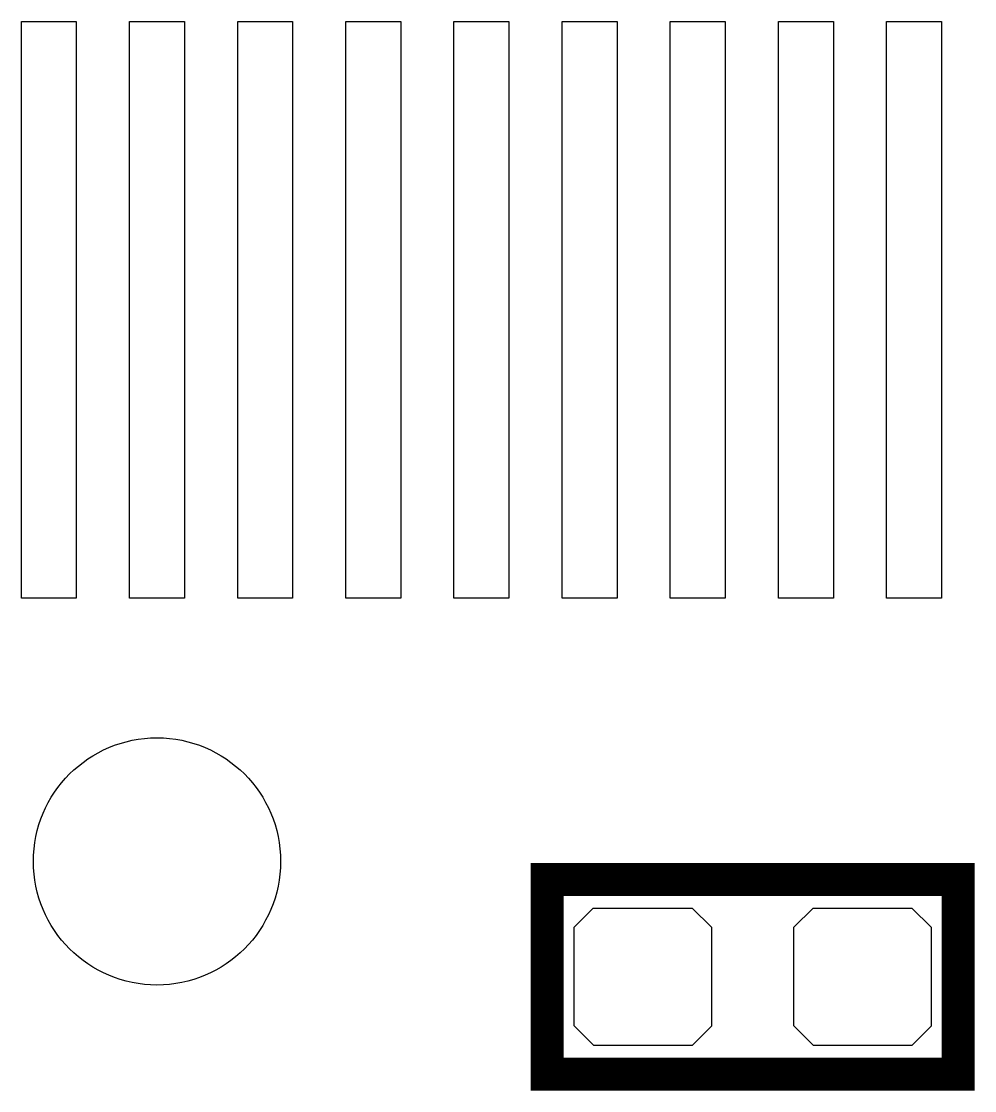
# Model space of a CAD drawing. Extents: x -2 to 100, y -14 to 56.
# Drawn here: x 28.877 to 33.284, y 6.586 to 11.529 of the extents above; entities that cross this region are included whole.
import ezdxf

# ---------------------------------------------------------------- set-up
doc = ezdxf.new("R2010")
doc.units = 0
doc.header["$MEASUREMENT"] = 0
for name, color, linetype in [('PG_SILKSCREEN_BOTTOM', 12, 'CONTINUOUS'), ('PIN_BOTTOM', 1, 'CONTINUOUS'), ('PIN_TOP', 110, 'CONTINUOUS')]:
    doc.layers.add(name, color=color, linetype=linetype)

msp = doc.modelspace()

# ---------------------------------------------------------------- linework, layer by layer
at = {"layer": 'PG_SILKSCREEN_BOTTOM', "const_width": 0.1524}
for points in [[(33.20796, 6.88594), (33.208011, 7.562088), (31.307989, 7.562088), (31.307989, 7.311898)], [(33.208011, 6.912102), (33.208011, 6.661912), (31.307989, 6.661912), (31.30804, 7.33044)]]:
    msp.add_lwpolyline(points, dxfattribs=at)
at = {"layer": 'PIN_BOTTOM'}
for points in [[(31.4325, 6.8961), (31.4325, 7.2263), (31.4325, 7.340905), (31.521095, 7.4295), (31.9786, 7.4295), (32.0675, 7.3406), (32.0675, 7.226605), (32.067195, 7.2263), (32.067195, 6.8834), (31.978295, 6.7945), (31.635395, 6.7945), (31.523711, 6.7945), (31.4325, 6.885711)], [(32.4485, 6.8961), (32.4485, 7.2263), (32.4485, 7.340905), (32.537095, 7.4295), (32.9946, 7.4295), (33.0835, 7.3406), (33.0835, 7.226605), (33.083195, 7.2263), (33.083195, 6.8834), (32.994295, 6.7945), (32.651395, 6.7945), (32.539711, 6.7945), (32.4485, 6.885711)]]:
    msp.add_lwpolyline(points, close=True, dxfattribs=at)
msp.add_circle((29.503903, 7.6454), 0.5715, dxfattribs=at)
at = {"layer": 'PIN_TOP'}
for points in [[(28.877006, 8.861806), (28.877006, 11.528806), (29.131006, 11.528806), (29.131006, 8.861806)], [(29.376903, 8.861806), (29.376903, 11.528806), (29.630903, 11.528806), (29.630903, 8.861806)], [(29.877004, 8.861806), (29.877004, 11.528806), (30.131004, 11.528806), (30.131004, 8.861806)], [(30.376901, 8.861806), (30.376901, 11.528806), (30.630901, 11.528806), (30.630901, 8.861806)], [(30.877002, 8.861806), (30.877002, 11.528806), (31.131002, 11.528806), (31.131002, 8.861806)], [(31.376899, 8.861806), (31.376899, 11.528806), (31.630899, 11.528806), (31.630899, 8.861806)], [(31.877, 8.861806), (31.877, 11.528806), (32.131, 11.528806), (32.131, 8.861806)], [(32.377101, 8.861806), (32.377101, 11.528806), (32.631101, 11.528806), (32.631101, 8.861806)], [(32.876998, 8.861806), (32.876998, 11.528806), (33.130998, 11.528806), (33.130998, 8.861806)]]:
    msp.add_lwpolyline(points, close=True, dxfattribs=at)
msp.add_circle((29.503903, 7.6454), 0.5715, dxfattribs=at)

doc.saveas('drawing.dxf')
